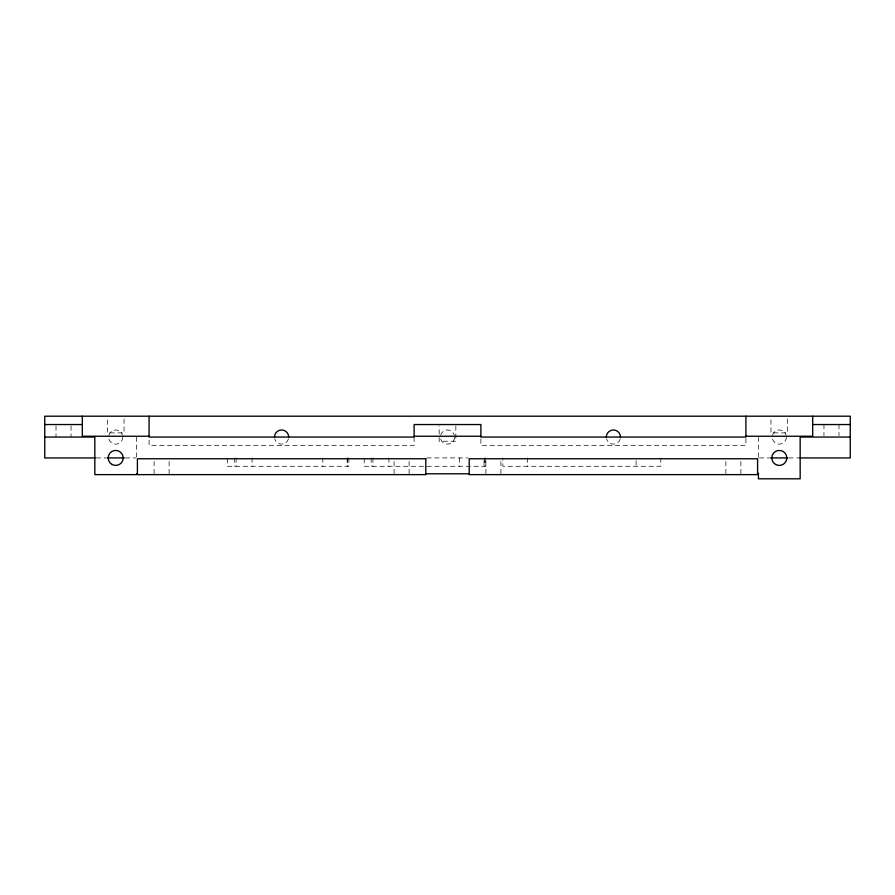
<?xml version="1.0" encoding="UTF-8"?>
<svg xmlns="http://www.w3.org/2000/svg" width="895" height="895" viewBox="0 0 895 895"><rect width="100%" height="100%" fill="white"/><g stroke="black" fill="none" stroke-linecap="round" stroke-linejoin="round"><path stroke-width="0.67" stroke-dasharray="4.47 3.36" d="M96.224 457.938L106.281 457.938M125.434 457.938L135.648 457.938M426.814 457.938L468.174 457.938M759.352 457.938L769.566 457.938M788.719 457.938L798.776 457.938M838.984 424.543L838.984 435.675M823.959 424.543L823.959 435.675M787.645 418.983L787.645 432.889L770.953 432.889L770.953 418.983M758.434 437.062L758.434 457.938M745.915 438.46L745.915 445.408L480.883 445.408L480.883 437.062M740.903 461.417L740.903 474.63M725.879 461.417L725.879 474.63M660.79 457.938L660.79 466.284L502.845 466.284L502.845 457.938M636.088 460.712L636.088 466.284M527.547 457.938L527.547 466.284M500.92 461.417L500.92 474.63M485.895 461.417L485.895 474.63M485.694 457.938L485.694 466.284L364.209 466.284L364.209 457.938M484.374 457.938L484.374 466.284M484.016 460.712L484.016 466.284M459.672 457.938L459.672 466.284M455.846 425.942L455.846 441.235L439.154 441.235L439.154 425.942M414.116 437.062L414.116 445.408L149.085 445.408L149.085 438.46M409.104 461.417L409.104 474.63M394.08 461.417L394.08 474.63M388.911 457.938L388.911 466.284M372.958 457.938L372.958 466.284M371.156 457.938L371.156 466.284M348.86 457.938L348.86 466.284L227.364 466.284L227.364 457.938M347.54 457.938L347.54 466.284M347.17 457.938L347.17 466.284M322.826 457.938L322.826 466.284M252.066 457.938L252.066 466.284M236.123 457.938L236.123 466.284M234.322 457.938L234.322 466.284M169.121 461.417L169.121 474.63M154.097 461.417L154.097 474.63M136.566 437.062L136.566 457.938M124.047 418.983L124.047 432.889L107.355 432.889L107.355 418.983M71.041 425.942L71.041 437.062M56.016 425.942L56.016 437.062M122.794 437.062A7.093 7.093 0 0 1 115.701 444.166A7.093 7.093 0 0 1 108.608 437.062M108.843 435.227A7.093 7.093 0 0 1 122.559 435.227M786.392 437.062A7.093 7.093 0 0 1 779.299 444.166A7.093 7.093 0 0 1 772.206 437.062M772.441 435.227A7.093 7.093 0 0 1 786.157 435.227M288.458 438.897A7.093 7.093 0 0 1 274.743 438.897M454.593 437.062A7.093 7.093 0 0 1 447.5 444.166A7.093 7.093 0 0 1 440.407 437.062M440.642 435.227A7.093 7.093 0 0 1 454.358 435.227M620.257 438.897A7.093 7.093 0 0 1 606.541 438.897"/><path stroke-width="1.34" d="M44.75 424.543L82.318 424.543M812.682 424.543L850.25 424.543M149.085 436.234L82.318 436.234L82.318 416.197M414.116 436.234L480.883 436.234M745.915 436.234L812.682 436.234L812.682 416.197M44.75 437.062L94.836 437.062L94.836 474.63L136.566 474.63L136.566 473.791L137.405 473.791M850.25 437.062L800.164 437.062L800.164 478.803L758.434 478.803L758.434 473.242M95.094 457.938L44.75 457.938L44.75 416.197L850.25 416.197L850.25 457.938L799.906 457.938M107.355 457.938L124.461 457.938M770.539 457.938L787.645 457.938M425.796 473.791L469.204 473.791M757.595 473.791L758.434 473.791M745.915 416.197L745.915 437.062L480.883 437.062L480.883 424.543L414.116 424.543L414.116 437.062L149.085 437.062L149.085 416.197M274.508 437.062A7.093 7.093 0 0 1 281.601 429.969A7.093 7.093 0 0 1 288.693 437.062M606.307 437.062A7.093 7.093 0 0 1 613.399 429.969A7.093 7.093 0 0 1 620.492 437.062M425.796 458.766L137.405 458.766L137.405 474.63L425.796 474.63L425.796 458.766M757.595 458.766L469.204 458.766L469.204 474.63L757.595 474.63L757.595 458.766M111.942 464.438A7.518 7.518 0 0 0 123.208 457.938A7.518 7.518 0 0 0 111.942 451.427A7.518 7.518 0 0 0 111.942 464.438M775.54 464.438A7.518 7.518 0 0 0 786.817 457.938A7.518 7.518 0 0 0 775.54 451.427A7.518 7.518 0 0 0 775.54 464.438"/></g></svg>
